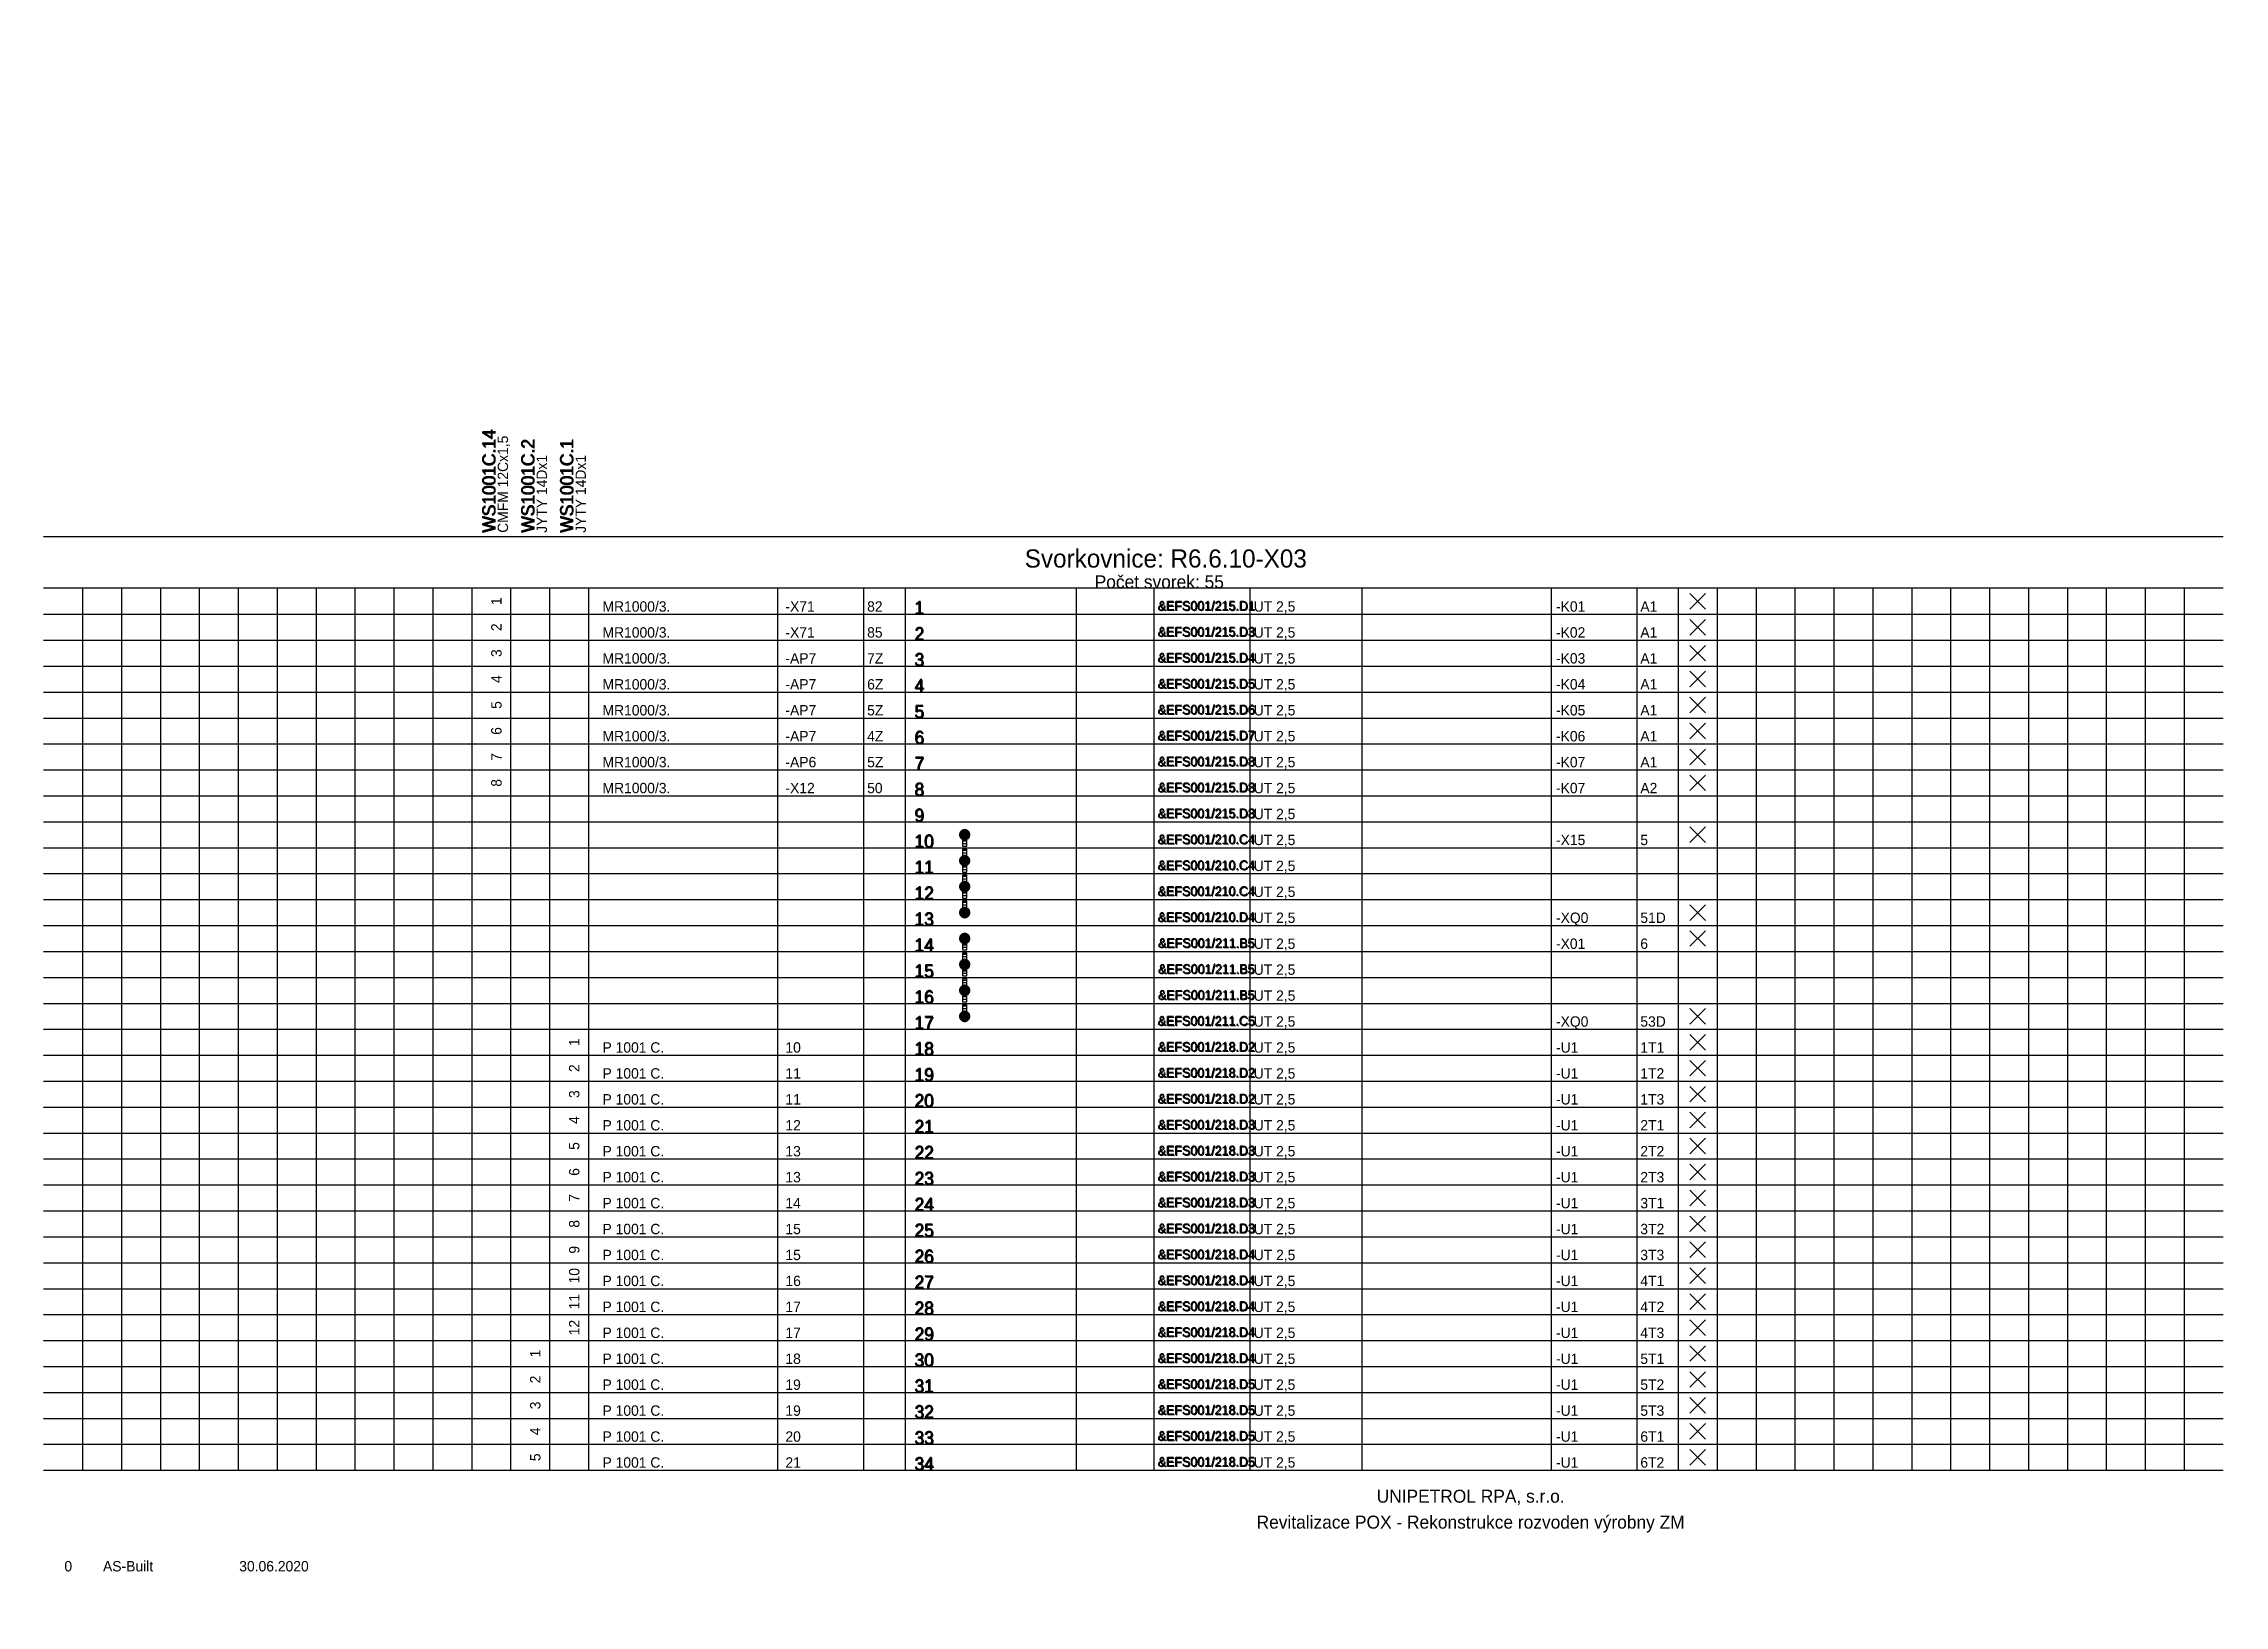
# Model space of a CAD drawing. Extents: x 0 to 420, y -1 to 300.
import ezdxf
from ezdxf.enums import TextEntityAlignment as Align

# ---------------------------------------------------------------- set-up
doc = ezdxf.new("R2010")
doc.units = 0
doc.header["$MEASUREMENT"] = 0
doc.linetypes.add('LTY1', pattern=[0])
for name, color, linetype in [('PEN1', 7, 'LTY1'), ('PEN2', 7, 'LTY1'), ('PEN4', 7, 'LTY1'), ('PEN5', 7, 'LTY1'), ('SYMBOL', 7, 'LTY1')]:
    doc.layers.add(name, color=color, linetype=linetype)
doc.styles.add('NORMSCHRIFT', font='normwin')

# ---------------------------------------------------------------- blocks, each defined once
blk = doc.blocks.new('_SS-BLOK-S')
at = {"layer": 'PEN5', "linetype": 'LTY1'}
for p, q in [((0, -5), (420, -5)), ((420, -15), (0, -15))]:
    blk.add_line(p, q, dxfattribs=at)
at = {"layer": 'PEN1', "style": 'NORMSCHRIFT', "flags": 8}
for tag in ['CODE_1', 'CODE_2', 'CODE_3', 'CODE_4']:
    blk.add_attdef(tag, text='', height=3.5, dxfattribs=at).set_placement((216.25, -11), align=Align.CENTER)
at = {"layer": 'PEN2', "style": 'NORMSCHRIFT', "flags": 8}
blk.add_attdef('CODE_307', text='', height=2.5, dxfattribs=at).set_placement((215, -15), align=Align.CENTER)
at = {"layer": 'PEN4', "style": 'NORMSCHRIFT', "flags": 9}
for tag in ['CODE_558', 'CODE_91']:
    blk.add_attdef(tag, (0, 0), '', height=3.5, dxfattribs=at)
blk = doc.blocks.new('_SS-VETA-S')
at = {"layer": 'PEN1', "linetype": 'LTY1'}
for p, q in [((7.5, 5), (7.5, 0)), ((15, 5), (15, 0)), ((22.5, 5), (22.5, 0)), ((30, 5), (30, 0)), ((37.5, 5), (37.5, 0)), ((45, 5), (45, 0)), ((52.5, 5), (52.5, 0)), ((60, 5), (60, 0)), ((67.5, 5), (67.5, 0)), ((75, 5), (75, 0)), ((82.5, 5), (82.5, 0)), ((90, 5), (90, 0)), ((97.5, 5), (97.5, 0)), ((141.5, 0), (141.5, 5)), ((158, 5), (158, 0)), ((199, 5), (199, 0)), ((214, 0), (214, 5)), ((232.5, 0), (232.5, 5)), ((290.5, 5), (290.5, 0)), ((307, 5), (307, 0)), ((322.5, 5), (322.5, 0)), ((330, 5), (330, 0)), ((337.5, 5), (337.5, 0)), ((345, 5), (345, 0)), ((352.5, 5), (352.5, 0)), ((360, 5), (360, 0)), ((367.5, 5), (367.5, 0)), ((375, 5), (375, 0)), ((382.5, 5), (382.5, 0)), ((390, 5), (390, 0)), ((390, 5), (390, 0)), ((397.5, 5), (397.5, 0)), ((405, 5), (405, 0)), ((412.5, 5), (412.5, 0)), ((0, 0), (420, 0))]:
    blk.add_line(p, q, dxfattribs=at)
at = {"layer": 'PEN5', "linetype": 'LTY1'}
for p, q in [((105, 5), (105, 0)), ((166, 5), (166, 0)), ((254, 5), (254, 0)), ((315, 5), (315, 0))]:
    blk.add_line(p, q, dxfattribs=at)
at = {"layer": 'PEN2', "style": 'NORMSCHRIFT', "flags": 8}
blk.add_attdef('CODE_21', (167.95, -0.1), '', height=2.5, dxfattribs=at)
at = {"layer": 'PEN4', "style": 'NORMSCHRIFT'}
for tag, p, height, flags in [('CODE_63', (0, 0), 3.5, 9), ('CODE_91', (0, 0), 3.5, 9), ('CODE_781', (0, 0), 3.5, 9), ('CODE_782', (0, 0), 3.5, 9), ('CODE_10003', (107.7, 0.5), 2, 8), ('CODE_10001', (107.7, 0.5), 2, 8), ('CODE_10002', (107.7, 0.5), 2, 8), ('CODE_10004', (142.95, 0.5), 2, 8), ('CODE_10021', (158.7, 0.5), 2, 8), ('CODE_41', (233.2, 0.5), 2, 8), ('CODE_11003', (255.95, 0.5), 2, 8), ('CODE_11001', (255.95, 0.5), 2, 8), ('CODE_11002', (255.95, 0.5), 2, 8), ('CODE_11004', (291.45, 0.5), 2, 8), ('CODE_11021', (307.7, 0.5), 2, 8)]:
    blk.add_attdef(tag, p, '', height=height, dxfattribs=dict(at, flags=flags))
at = {"layer": 'PEN4', "style": 'NORMSCHRIFT', "flags": 8}
blk.add_attdef('CODE_45', text='', height=2, dxfattribs=at).set_placement((198.1, 0.4), align=Align.RIGHT)
blk.add_attdef('CODE_10', text='', height=1.8, dxfattribs=at).set_placement((224.2, 0.6), align=Align.CENTER)
blk = doc.blocks.new('_SS-MUST3-S')
at = {"layer": 'PEN1', "linetype": 'LTY1'}
for p, q in [((-0.975, 0.075), (-1, 0)), ((-1, 0), (-0.975, -0.075)), ((-1, 0), (1, 0)), ((-0.95, 0.25), (-0.975, 0.15)), ((-0.975, 0.15), (-0.975, 0.075)), ((-0.925, 0.325), (-0.95, 0.25)), ((-0.95, 0.25), (0.95, 0.25)), ((-0.9, 0.4), (-0.925, 0.325)), ((-0.85, 0.5), (-0.9, 0.4)), ((-0.8, 0.55), (-0.85, 0.5)), ((-0.85, 0.5), (0.85, 0.5)), ((-0.75, 0.625), (-0.8, 0.55)), ((-0.7, 0.7), (-0.75, 0.625)), ((-0.625, 0.75), (-0.7, 0.7)), ((-0.55, 0.8), (-0.625, 0.75)), ((-0.625, 0.75), (0.625, 0.75)), ((-0.5, 0.85), (-0.55, 0.8)), ((-0.4, 0.9), (-0.5, 0.85)), ((-0.325, 0.925), (-0.4, 0.9)), ((-0.4, 0), (-0.4, -2.2)), ((0.4, 0), (-0.4, 0)), ((-0.25, 0.95), (-0.325, 0.925)), ((-0.15, 0.975), (-0.25, 0.95)), ((-0.075, 0.975), (-0.15, 0.975)), ((0, 1), (-0.075, 0.975)), ((0.075, 0.975), (0, 1)), ((0.15, 0.975), (0.075, 0.975)), ((0.25, 0.95), (0.15, 0.975)), ((0.325, 0.925), (0.25, 0.95)), ((0.4, 0.9), (0.325, 0.925)), ((0.5, 0.85), (0.4, 0.9)), ((0.4, -2.2), (0.4, 0)), ((0.55, 0.8), (0.5, 0.85)), ((0.625, 0.75), (0.55, 0.8)), ((0.7, 0.7), (0.625, 0.75)), ((0.75, 0.625), (0.7, 0.7)), ((0.8, 0.55), (0.75, 0.625)), ((0.85, 0.5), (0.8, 0.55)), ((0.9, 0.4), (0.85, 0.5)), ((0.925, 0.325), (0.9, 0.4)), ((0.95, 0.25), (0.925, 0.325)), ((0.975, 0.15), (0.95, 0.25)), ((0.975, 0.075), (0.975, 0.15)), ((1, 0), (0.975, 0.075)), ((0.975, -0.075), (1, 0)), ((-0.975, -0.075), (-0.975, -0.15)), ((-0.975, -0.15), (-0.95, -0.25)), ((-0.95, -0.25), (-0.925, -0.325)), ((-0.95, -0.25), (0.95, -0.25)), ((-0.925, -0.325), (-0.9, -0.4)), ((-0.9, -0.4), (-0.85, -0.5)), ((-0.85, -0.5), (-0.8, -0.55)), ((-0.85, -0.5), (0.85, -0.5)), ((-0.8, -0.55), (-0.75, -0.625)), ((-0.75, -0.625), (-0.7, -0.7)), ((-0.7, -0.7), (-0.625, -0.75)), ((-0.625, -0.75), (-0.55, -0.8)), ((-0.625, -0.75), (0.625, -0.75)), ((-0.55, -0.8), (-0.5, -0.85)), ((-0.5, -0.85), (-0.4, -0.9)), ((-0.4, -0.2), (0.4, -0.2)), ((-0.4, -0.7), (0.4, -0.7)), ((-0.4, -0.9), (-0.325, -0.925)), ((-0.4, -1.2), (0.4, -1.2)), ((-0.4, -1.7), (0.4, -1.7)), ((-0.4, -2.2), (0.4, -2.2)), ((-0.4, -2.2), (0.4, -2.2)), ((-0.325, -0.925), (-0.25, -0.95)), ((-0.25, -0.95), (-0.15, -0.975)), ((-0.15, -0.975), (-0.075, -0.975)), ((-0.075, -0.975), (0, -1)), ((0, -1), (0.075, -0.975)), ((0.075, -0.975), (0.15, -0.975)), ((0.15, -0.975), (0.25, -0.95)), ((0.25, -0.95), (0.325, -0.925)), ((0.325, -0.925), (0.4, -0.9)), ((0.4, -0.9), (0.5, -0.85)), ((0.5, -0.85), (0.55, -0.8)), ((0.55, -0.8), (0.625, -0.75)), ((0.625, -0.75), (0.7, -0.7)), ((0.7, -0.7), (0.75, -0.625)), ((0.75, -0.625), (0.8, -0.55)), ((0.8, -0.55), (0.85, -0.5)), ((0.85, -0.5), (0.9, -0.4)), ((0.9, -0.4), (0.925, -0.325)), ((0.925, -0.325), (0.95, -0.25)), ((0.95, -0.25), (0.975, -0.15)), ((0.975, -0.15), (0.975, -0.075))]:
    blk.add_line(p, q, dxfattribs=at)
blk = doc.blocks.new('_SS-MUST1-S')
at = {"layer": 'PEN1', "linetype": 'LTY1'}
for p, q in [((-0.975, 0.075), (-1, 0)), ((-1, 0), (-0.975, -0.075)), ((-1, 0), (1, 0)), ((-0.95, 0.25), (-0.975, 0.15)), ((-0.975, 0.15), (-0.975, 0.075)), ((-0.925, 0.325), (-0.95, 0.25)), ((-0.95, 0.25), (0.95, 0.25)), ((-0.9, 0.4), (-0.925, 0.325)), ((-0.85, 0.5), (-0.9, 0.4)), ((-0.8, 0.55), (-0.85, 0.5)), ((-0.85, 0.5), (0.85, 0.5)), ((-0.75, 0.625), (-0.8, 0.55)), ((-0.7, 0.7), (-0.75, 0.625)), ((-0.625, 0.75), (-0.7, 0.7)), ((-0.55, 0.8), (-0.625, 0.75)), ((-0.625, 0.75), (0.625, 0.75)), ((-0.5, 0.85), (-0.55, 0.8)), ((-0.4, 0.9), (-0.5, 0.85)), ((-0.4, 2.2), (-0.4, 0)), ((0.4, 2.2), (-0.4, 2.2)), ((-0.4, 2), (0.4, 2)), ((-0.4, 1.5), (0.4, 1.5)), ((-0.4, 1), (0.4, 1)), ((-0.325, 0.925), (-0.4, 0.9)), ((-0.4, 0.5), (0.4, 0.5)), ((-0.4, 0), (0.4, 0)), ((-0.4, 0), (0.4, 0)), ((-0.25, 0.95), (-0.325, 0.925)), ((-0.15, 0.975), (-0.25, 0.95)), ((-0.075, 0.975), (-0.15, 0.975)), ((0, 1), (-0.075, 0.975)), ((0.075, 0.975), (0, 1)), ((0.15, 0.975), (0.075, 0.975)), ((0.25, 0.95), (0.15, 0.975)), ((0.325, 0.925), (0.25, 0.95)), ((0.4, 0.9), (0.325, 0.925)), ((0.4, 0), (0.4, 2.2)), ((0.5, 0.85), (0.4, 0.9)), ((0.55, 0.8), (0.5, 0.85)), ((0.625, 0.75), (0.55, 0.8)), ((0.7, 0.7), (0.625, 0.75)), ((0.75, 0.625), (0.7, 0.7)), ((0.8, 0.55), (0.75, 0.625)), ((0.85, 0.5), (0.8, 0.55)), ((0.9, 0.4), (0.85, 0.5)), ((0.925, 0.325), (0.9, 0.4)), ((0.95, 0.25), (0.925, 0.325)), ((0.975, 0.15), (0.95, 0.25)), ((0.975, 0.075), (0.975, 0.15)), ((1, 0), (0.975, 0.075)), ((0.975, -0.075), (1, 0)), ((-0.975, -0.075), (-0.975, -0.15)), ((-0.975, -0.15), (-0.95, -0.25)), ((-0.95, -0.25), (-0.925, -0.325)), ((-0.95, -0.25), (0.95, -0.25)), ((-0.925, -0.325), (-0.9, -0.4)), ((-0.9, -0.4), (-0.85, -0.5)), ((-0.85, -0.5), (-0.8, -0.55)), ((-0.85, -0.5), (0.85, -0.5)), ((-0.8, -0.55), (-0.75, -0.625)), ((-0.75, -0.625), (-0.7, -0.7)), ((-0.7, -0.7), (-0.625, -0.75)), ((-0.625, -0.75), (-0.55, -0.8)), ((-0.625, -0.75), (0.625, -0.75)), ((-0.55, -0.8), (-0.5, -0.85)), ((-0.5, -0.85), (-0.4, -0.9)), ((-0.4, -0.9), (-0.325, -0.925)), ((-0.325, -0.925), (-0.25, -0.95)), ((-0.25, -0.95), (-0.15, -0.975)), ((-0.15, -0.975), (-0.075, -0.975)), ((-0.075, -0.975), (0, -1)), ((0, -1), (0.075, -0.975)), ((0.075, -0.975), (0.15, -0.975)), ((0.15, -0.975), (0.25, -0.95)), ((0.25, -0.95), (0.325, -0.925)), ((0.325, -0.925), (0.4, -0.9)), ((0.4, -0.9), (0.5, -0.85)), ((0.5, -0.85), (0.55, -0.8)), ((0.55, -0.8), (0.625, -0.75)), ((0.625, -0.75), (0.7, -0.7)), ((0.7, -0.7), (0.75, -0.625)), ((0.75, -0.625), (0.8, -0.55)), ((0.8, -0.55), (0.85, -0.5)), ((0.85, -0.5), (0.9, -0.4)), ((0.9, -0.4), (0.925, -0.325)), ((0.925, -0.325), (0.95, -0.25)), ((0.95, -0.25), (0.975, -0.15)), ((0.975, -0.15), (0.975, -0.075))]:
    blk.add_line(p, q, dxfattribs=at)
blk = doc.blocks.new('_SS-OZN-S')
at = {"layer": 'PEN4', "style": 'NORMSCHRIFT', "flags": 8}
blk.add_attdef('CODE_362', text='', height=2, rotation=90, dxfattribs=at).set_placement((-0.5, 2.5), align=Align.CENTER)
blk = doc.blocks.new('_SS-NEOZN-S')
at = {"layer": 'PEN2', "linetype": 'LTY1'}
for p, q in [((-4, 1), (-1, 4)), ((-4, 4), (-1, 1))]:
    blk.add_line(p, q, dxfattribs=at)
blk = doc.blocks.new('_SS-KAB-S')
at = {"layer": 'PEN2', "style": 'NORMSCHRIFT', "flags": 8}
blk.add_attdef('CODE_365', (-2.9, -9.35), '', height=2.5, rotation=90, dxfattribs=at)
at = {"layer": 'PEN4', "style": 'NORMSCHRIFT', "flags": 8}
blk.add_attdef('CODE_1003', (-0.5, -9.3), '', height=2, rotation=90, dxfattribs=at)
at = {"layer": 'PEN4', "style": 'NORMSCHRIFT', "flags": 9}
for tag in ['CODE_367', 'CODE_372', 'CODE_373']:
    blk.add_attdef(tag, (0, 0), '', height=3.5, dxfattribs=at)
blk = doc.blocks.new('_9-REV')
at = {"layer": 'PEN4', "style": 'NORMSCHRIFT', "flags": 8}
blk.add_attdef('CODE_12778', text='', height=2, dxfattribs=at).set_placement((-0.25, 0.5), align=Align.CENTER)
at = {"layer": 'PEN4', "style": 'NORMSCHRIFT'}
for tag, p, height, flags in [('CODE_5902', (0, 0), 3.5, 9), ('CODE_12783', (6.45, 0.5), 2, 8), ('CODE_12782', (32.7, 0.5), 2, 8)]:
    blk.add_attdef(tag, p, '', height=height, dxfattribs=dict(at, flags=flags))

msp = doc.modelspace()

# ---------------------------------------------------------------- block references
at = {"layer": 'SYMBOL'}
for name, p, values in [('_SS-KAB-S', (90, 215), {'CODE_365': 'WS1001C.14', 'CODE_1003': 'CMFM 12Cx1,5'}), ('_SS-KAB-S', (97.5, 215), {'CODE_365': 'WS1001C.2', 'CODE_1003': 'JYTY 14Dx1'}), ('_SS-KAB-S', (105, 215), {'CODE_365': 'WS1001C.1', 'CODE_1003': 'JYTY 14Dx1'}), ('_SS-VETA-S', (0, 190), {'CODE_21': '1', 'CODE_10': '&EFS001/215.D1', 'CODE_10004': '-X71', 'CODE_10021': '82', 'CODE_11004': '-K01', 'CODE_11021': 'A1', 'CODE_41': 'UT 2,5'}), ('_SS-VETA-S', (0, 185), {'CODE_21': '2', 'CODE_10': '&EFS001/215.D3', 'CODE_10004': '-X71', 'CODE_10021': '85', 'CODE_11004': '-K02', 'CODE_11021': 'A1', 'CODE_41': 'UT 2,5'}), ('_SS-OZN-S', (88.75, 190), {'CODE_362': '1'}), ('_SS-VETA-S', (0, 180), {'CODE_21': '3', 'CODE_10': '&EFS001/215.D4', 'CODE_10004': '-AP7', 'CODE_10021': '7Z', 'CODE_11004': '-K03', 'CODE_11021': 'A1', 'CODE_41': 'UT 2,5'}), ('_SS-OZN-S', (88.75, 185), {'CODE_362': '2'}), ('_SS-OZN-S', (88.75, 180), {'CODE_362': '3'}), ('_SS-VETA-S', (0, 175), {'CODE_21': '4', 'CODE_10': '&EFS001/215.D5', 'CODE_10004': '-AP7', 'CODE_10021': '6Z', 'CODE_11004': '-K04', 'CODE_11021': 'A1', 'CODE_41': 'UT 2,5'}), ('_SS-OZN-S', (88.75, 175), {'CODE_362': '4'}), ('_SS-VETA-S', (0, 170), {'CODE_21': '5', 'CODE_10': '&EFS001/215.D6', 'CODE_10004': '-AP7', 'CODE_10021': '5Z', 'CODE_11004': '-K05', 'CODE_11021': 'A1', 'CODE_41': 'UT 2,5'}), ('_SS-OZN-S', (88.75, 170), {'CODE_362': '5'}), ('_SS-VETA-S', (0, 165), {'CODE_21': '6', 'CODE_10': '&EFS001/215.D7', 'CODE_10004': '-AP7', 'CODE_10021': '4Z', 'CODE_11004': '-K06', 'CODE_11021': 'A1', 'CODE_41': 'UT 2,5'}), ('_SS-OZN-S', (88.75, 165), {'CODE_362': '6'}), ('_SS-VETA-S', (0, 160), {'CODE_21': '7', 'CODE_10': '&EFS001/215.D8', 'CODE_10004': '-AP6', 'CODE_10021': '5Z', 'CODE_11004': '-K07', 'CODE_11021': 'A1', 'CODE_41': 'UT 2,5'}), ('_SS-VETA-S', (0, 155), {'CODE_21': '8', 'CODE_10': '&EFS001/215.D8', 'CODE_10004': '-X12', 'CODE_10021': '50', 'CODE_11004': '-K07', 'CODE_11021': 'A2', 'CODE_41': 'UT 2,5'}), ('_SS-OZN-S', (88.75, 160), {'CODE_362': '7'}), ('_SS-OZN-S', (88.75, 155), {'CODE_362': '8'}), ('_SS-VETA-S', (0, 150), {'CODE_21': '9', 'CODE_10': '&EFS001/215.D8', 'CODE_41': 'UT 2,5'}), ('_SS-VETA-S', (0, 145), {'CODE_21': '10', 'CODE_10': '&EFS001/210.C4', 'CODE_11004': '-X15', 'CODE_11021': '5', 'CODE_41': 'UT 2,5'}), ('_SS-VETA-S', (0, 140), {'CODE_21': '11', 'CODE_10': '&EFS001/210.C4', 'CODE_41': 'UT 2,5'}), ('_SS-VETA-S', (0, 135), {'CODE_21': '12', 'CODE_10': '&EFS001/210.C4', 'CODE_41': 'UT 2,5'}), ('_SS-VETA-S', (0, 130), {'CODE_21': '13', 'CODE_10': '&EFS001/210.D4', 'CODE_11004': '-XQ0', 'CODE_11021': '51D', 'CODE_41': 'UT 2,5'}), ('_SS-VETA-S', (0, 125), {'CODE_21': '14', 'CODE_10': '&EFS001/211.B5', 'CODE_11004': '-X01', 'CODE_11021': '6', 'CODE_41': 'UT 2,5'}), ('_SS-VETA-S', (0, 120), {'CODE_21': '15', 'CODE_10': '&EFS001/211.B5', 'CODE_41': 'UT 2,5'}), ('_SS-VETA-S', (0, 115), {'CODE_21': '16', 'CODE_10': '&EFS001/211.B5', 'CODE_41': 'UT 2,5'}), ('_SS-VETA-S', (0, 110), {'CODE_21': '17', 'CODE_10': '&EFS001/211.C5', 'CODE_11004': '-XQ0', 'CODE_11021': '53D', 'CODE_41': 'UT 2,5'}), ('_SS-VETA-S', (0, 105), {'CODE_21': '18', 'CODE_10': '&EFS001/218.D2', 'CODE_10004': '10', 'CODE_11004': '-U1', 'CODE_11021': '1T1', 'CODE_41': 'UT 2,5'}), ('_SS-OZN-S', (103.75, 105), {'CODE_362': '1'}), ('_SS-VETA-S', (0, 100), {'CODE_21': '19', 'CODE_10': '&EFS001/218.D2', 'CODE_10004': '11', 'CODE_11004': '-U1', 'CODE_11021': '1T2', 'CODE_41': 'UT 2,5'}), ('_SS-OZN-S', (103.75, 100), {'CODE_362': '2'}), ('_SS-VETA-S', (0, 95), {'CODE_21': '20', 'CODE_10': '&EFS001/218.D2', 'CODE_10004': '11', 'CODE_11004': '-U1', 'CODE_11021': '1T3', 'CODE_41': 'UT 2,5'}), ('_SS-OZN-S', (103.75, 95), {'CODE_362': '3'}), ('_SS-VETA-S', (0, 90), {'CODE_21': '21', 'CODE_10': '&EFS001/218.D3', 'CODE_10004': '12', 'CODE_11004': '-U1', 'CODE_11021': '2T1', 'CODE_41': 'UT 2,5'}), ('_SS-OZN-S', (103.75, 90), {'CODE_362': '4'}), ('_SS-VETA-S', (0, 85), {'CODE_21': '22', 'CODE_10': '&EFS001/218.D3', 'CODE_10004': '13', 'CODE_11004': '-U1', 'CODE_11021': '2T2', 'CODE_41': 'UT 2,5'}), ('_SS-VETA-S', (0, 80), {'CODE_21': '23', 'CODE_10': '&EFS001/218.D3', 'CODE_10004': '13', 'CODE_11004': '-U1', 'CODE_11021': '2T3', 'CODE_41': 'UT 2,5'}), ('_SS-OZN-S', (103.75, 85), {'CODE_362': '5'}), ('_SS-VETA-S', (0, 75), {'CODE_21': '24', 'CODE_10': '&EFS001/218.D3', 'CODE_10004': '14', 'CODE_11004': '-U1', 'CODE_11021': '3T1', 'CODE_41': 'UT 2,5'}), ('_SS-OZN-S', (103.75, 80), {'CODE_362': '6'}), ('_SS-OZN-S', (103.75, 75), {'CODE_362': '7'}), ('_SS-VETA-S', (0, 70), {'CODE_21': '25', 'CODE_10': '&EFS001/218.D3', 'CODE_10004': '15', 'CODE_11004': '-U1', 'CODE_11021': '3T2', 'CODE_41': 'UT 2,5'}), ('_SS-OZN-S', (103.75, 70), {'CODE_362': '8'}), ('_SS-VETA-S', (0, 65), {'CODE_21': '26', 'CODE_10': '&EFS001/218.D4', 'CODE_10004': '15', 'CODE_11004': '-U1', 'CODE_11021': '3T3', 'CODE_41': 'UT 2,5'}), ('_SS-OZN-S', (103.75, 65), {'CODE_362': '9'}), ('_SS-VETA-S', (0, 60), {'CODE_21': '27', 'CODE_10': '&EFS001/218.D4', 'CODE_10004': '16', 'CODE_11004': '-U1', 'CODE_11021': '4T1', 'CODE_41': 'UT 2,5'}), ('_SS-OZN-S', (103.75, 60), {'CODE_362': '10'}), ('_SS-VETA-S', (0, 55), {'CODE_21': '28', 'CODE_10': '&EFS001/218.D4', 'CODE_10004': '17', 'CODE_11004': '-U1', 'CODE_11021': '4T2', 'CODE_41': 'UT 2,5'}), ('_SS-OZN-S', (103.75, 55), {'CODE_362': '11'}), ('_SS-VETA-S', (0, 50), {'CODE_21': '29', 'CODE_10': '&EFS001/218.D4', 'CODE_10004': '17', 'CODE_11004': '-U1', 'CODE_11021': '4T3', 'CODE_41': 'UT 2,5'}), ('_SS-OZN-S', (103.75, 50), {'CODE_362': '12'}), ('_SS-VETA-S', (0, 45), {'CODE_21': '30', 'CODE_10': '&EFS001/218.D4', 'CODE_10004': '18', 'CODE_11004': '-U1', 'CODE_11021': '5T1', 'CODE_41': 'UT 2,5'}), ('_SS-OZN-S', (96.25, 45), {'CODE_362': '1'}), ('_SS-VETA-S', (0, 40), {'CODE_21': '31', 'CODE_10': '&EFS001/218.D5', 'CODE_10004': '19', 'CODE_11004': '-U1', 'CODE_11021': '5T2', 'CODE_41': 'UT 2,5'}), ('_SS-OZN-S', (96.25, 40), {'CODE_362': '2'}), ('_SS-VETA-S', (0, 35), {'CODE_21': '32', 'CODE_10': '&EFS001/218.D5', 'CODE_10004': '19', 'CODE_11004': '-U1', 'CODE_11021': '5T3', 'CODE_41': 'UT 2,5'}), ('_SS-OZN-S', (96.25, 35), {'CODE_362': '3'}), ('_SS-VETA-S', (0, 30), {'CODE_21': '33', 'CODE_10': '&EFS001/218.D5', 'CODE_10004': '20', 'CODE_11004': '-U1', 'CODE_11021': '6T1', 'CODE_41': 'UT 2,5'}), ('_SS-VETA-S', (0, 25), {'CODE_21': '34', 'CODE_10': '&EFS001/218.D5', 'CODE_10004': '21', 'CODE_11004': '-U1', 'CODE_11021': '6T2', 'CODE_41': 'UT 2,5'}), ('_SS-OZN-S', (96.25, 30), {'CODE_362': '4'}), ('_SS-OZN-S', (96.25, 25), {'CODE_362': '5'}), ('_9-REV', (5, 5), {'CODE_12778': '0', 'CODE_12783': 'AS-Built', 'CODE_12782': '30.06.2020'})]:
    msp.add_blockref(name, p, dxfattribs=at).add_auto_attribs(values)
for name, p in [('_SS-BLOK-S', (0, 210)), ('_SS-NEOZN-S', (321.25, 190)), ('_SS-NEOZN-S', (321.25, 185)), ('_SS-NEOZN-S', (321.25, 180)), ('_SS-NEOZN-S', (321.25, 175)), ('_SS-NEOZN-S', (321.25, 170)), ('_SS-NEOZN-S', (321.25, 165)), ('_SS-NEOZN-S', (321.25, 160)), ('_SS-NEOZN-S', (321.25, 155)), ('_SS-MUST3-S', (177.5, 147.5)), ('_SS-NEOZN-S', (321.25, 145)), ('_SS-MUST1-S', (177.5, 142.5)), ('_SS-MUST3-S', (177.5, 142.5)), ('_SS-MUST1-S', (177.5, 137.5)), ('_SS-MUST3-S', (177.5, 137.5)), ('_SS-MUST1-S', (177.5, 132.5)), ('_SS-NEOZN-S', (321.25, 130)), ('_SS-MUST3-S', (177.5, 127.5)), ('_SS-NEOZN-S', (321.25, 125)), ('_SS-MUST1-S', (177.5, 122.5)), ('_SS-MUST3-S', (177.5, 122.5)), ('_SS-MUST1-S', (177.5, 117.5)), ('_SS-MUST3-S', (177.5, 117.5)), ('_SS-MUST1-S', (177.5, 112.5)), ('_SS-NEOZN-S', (321.25, 110)), ('_SS-NEOZN-S', (321.25, 105)), ('_SS-NEOZN-S', (321.25, 100)), ('_SS-NEOZN-S', (321.25, 95)), ('_SS-NEOZN-S', (321.25, 90)), ('_SS-NEOZN-S', (321.25, 85)), ('_SS-NEOZN-S', (321.25, 80)), ('_SS-NEOZN-S', (321.25, 75)), ('_SS-NEOZN-S', (321.25, 70)), ('_SS-NEOZN-S', (321.25, 65)), ('_SS-NEOZN-S', (321.25, 60)), ('_SS-NEOZN-S', (321.25, 55)), ('_SS-NEOZN-S', (321.25, 50)), ('_SS-NEOZN-S', (321.25, 45)), ('_SS-NEOZN-S', (321.25, 40)), ('_SS-NEOZN-S', (321.25, 35)), ('_SS-NEOZN-S', (321.25, 30)), ('_SS-NEOZN-S', (321.25, 25))]:
    msp.add_blockref(name, p, dxfattribs=at)

# ---------------------------------------------------------------- texts
at = {"layer": 'PEN1', "style": 'NORMSCHRIFT'}
msp.add_text('Svorkovnice: R6.6.10-X03', height=3.5, dxfattribs=at).set_placement((216.25, 199), align=Align.CENTER)
at = {"layer": 'PEN2', "style": 'NORMSCHRIFT'}
for s, p in [('WS1001C.14', (87, 205.75)), ('WS1001C.14', (87.1, 205.85)), ('WS1001C.2', (94.5, 205.75)), ('WS1001C.2', (94.6, 205.85)), ('WS1001C.1', (102, 205.75)), ('WS1001C.1', (102.1, 205.85))]:
    msp.add_text(s, height=2.5, rotation=90, dxfattribs=at).set_placement(p)
for s, p in [('Počet svorek: 55', (215, 195)), ('UNIPETROL RPA, s.r.o.', (275, 18.75)), ('Revitalizace POX - Rekonstrukce rozvoden výrobny ZM', (275, 13.75))]:
    msp.add_text(s, height=2.5, dxfattribs=at).set_placement(p, align=Align.CENTER)
for s, p in [('1', (167.75, 190)), ('1', (167.85, 190.1)), ('2', (167.75, 185)), ('2', (167.85, 185.1)), ('3', (167.75, 180)), ('3', (167.85, 180.1)), ('4', (167.75, 175)), ('4', (167.85, 175.1)), ('5', (167.75, 170)), ('5', (167.85, 170.1)), ('6', (167.75, 165)), ('6', (167.85, 165.1)), ('7', (167.75, 160)), ('7', (167.85, 160.1)), ('8', (167.75, 155)), ('8', (167.85, 155.1)), ('9', (167.75, 150)), ('9', (167.85, 150.1)), ('10', (167.75, 145)), ('10', (167.85, 145.1)), ('11', (167.75, 140)), ('11', (167.85, 140.1)), ('12', (167.75, 135)), ('12', (167.85, 135.1)), ('13', (167.75, 130)), ('13', (167.85, 130.1)), ('14', (167.75, 125)), ('14', (167.85, 125.1)), ('15', (167.75, 120)), ('15', (167.85, 120.1)), ('16', (167.75, 115)), ('16', (167.85, 115.1)), ('17', (167.75, 110)), ('17', (167.85, 110.1)), ('18', (167.75, 105)), ('18', (167.85, 105.1)), ('19', (167.75, 100)), ('19', (167.85, 100.1)), ('20', (167.75, 95)), ('20', (167.85, 95.1)), ('21', (167.75, 90)), ('21', (167.85, 90.1)), ('22', (167.75, 85)), ('22', (167.85, 85.1)), ('23', (167.75, 80)), ('23', (167.85, 80.1)), ('24', (167.75, 75)), ('24', (167.85, 75.1)), ('25', (167.75, 70)), ('25', (167.85, 70.1)), ('26', (167.75, 65)), ('26', (167.85, 65.1)), ('27', (167.75, 60)), ('27', (167.85, 60.1)), ('28', (167.75, 55)), ('28', (167.85, 55.1)), ('29', (167.75, 50)), ('29', (167.85, 50.1)), ('30', (167.75, 45)), ('30', (167.85, 45.1)), ('31', (167.75, 40)), ('31', (167.85, 40.1)), ('32', (167.75, 35)), ('32', (167.85, 35.1)), ('33', (167.75, 30)), ('33', (167.85, 30.1)), ('34', (167.75, 25)), ('34', (167.85, 25.1))]:
    msp.add_text(s, height=2.5, dxfattribs=at).set_placement(p)
at = {"layer": 'PEN4', "style": 'NORMSCHRIFT'}
for s, p in [('MR1000/3.', (107.7, 190.5)), ('MR1000/3.', (107.7, 185.5)), ('MR1000/3.', (107.7, 180.5)), ('MR1000/3.', (107.7, 175.5)), ('MR1000/3.', (107.7, 170.5)), ('MR1000/3.', (107.7, 165.5)), ('MR1000/3.', (107.7, 160.5)), ('MR1000/3.', (107.7, 155.5)), ('P 1001 C.', (107.7, 105.5)), ('P 1001 C.', (107.7, 100.5)), ('P 1001 C.', (107.7, 95.5)), ('P 1001 C.', (107.7, 90.5)), ('P 1001 C.', (107.7, 85.5)), ('P 1001 C.', (107.7, 80.5)), ('P 1001 C.', (107.7, 75.5)), ('P 1001 C.', (107.7, 70.5)), ('P 1001 C.', (107.7, 65.5)), ('P 1001 C.', (107.7, 60.5)), ('P 1001 C.', (107.7, 55.5)), ('P 1001 C.', (107.7, 50.5)), ('P 1001 C.', (107.7, 45.5)), ('P 1001 C.', (107.7, 40.5)), ('P 1001 C.', (107.7, 35.5)), ('P 1001 C.', (107.7, 30.5)), ('P 1001 C.', (107.7, 25.5))]:
    msp.add_text(s, height=2, dxfattribs=at).set_placement(p)
for s, p in [('&EFS001/215.D1', (224, 190.7)), ('&EFS001/215.D1', (224.1, 190.8)), ('&EFS001/215.D3', (224, 185.7)), ('&EFS001/215.D3', (224.1, 185.8)), ('&EFS001/215.D4', (224, 180.7)), ('&EFS001/215.D4', (224.1, 180.8)), ('&EFS001/215.D5', (224, 175.7)), ('&EFS001/215.D5', (224.1, 175.8)), ('&EFS001/215.D6', (224, 170.7)), ('&EFS001/215.D6', (224.1, 170.8)), ('&EFS001/215.D7', (224, 165.7)), ('&EFS001/215.D7', (224.1, 165.8)), ('&EFS001/215.D8', (224, 160.7)), ('&EFS001/215.D8', (224.1, 160.8)), ('&EFS001/215.D8', (224, 155.7)), ('&EFS001/215.D8', (224.1, 155.8)), ('&EFS001/215.D8', (224, 150.7)), ('&EFS001/215.D8', (224.1, 150.8)), ('&EFS001/210.C4', (224, 145.7)), ('&EFS001/210.C4', (224.1, 145.8)), ('&EFS001/210.C4', (224, 140.7)), ('&EFS001/210.C4', (224.1, 140.8)), ('&EFS001/210.C4', (224, 135.7)), ('&EFS001/210.C4', (224.1, 135.8)), ('&EFS001/210.D4', (224, 130.7)), ('&EFS001/210.D4', (224.1, 130.8)), ('&EFS001/211.B5', (224, 125.7)), ('&EFS001/211.B5', (224.1, 125.8)), ('&EFS001/211.B5', (224, 120.7)), ('&EFS001/211.B5', (224.1, 120.8)), ('&EFS001/211.B5', (224.1, 115.8)), ('&EFS001/211.B5', (224, 115.7)), ('&EFS001/211.C5', (224, 110.7)), ('&EFS001/211.C5', (224.1, 110.8)), ('&EFS001/218.D2', (224, 105.7)), ('&EFS001/218.D2', (224.1, 105.8)), ('&EFS001/218.D2', (224, 100.7)), ('&EFS001/218.D2', (224.1, 100.8)), ('&EFS001/218.D2', (224, 95.7)), ('&EFS001/218.D2', (224.1, 95.8)), ('&EFS001/218.D3', (224, 90.7)), ('&EFS001/218.D3', (224.1, 90.8)), ('&EFS001/218.D3', (224, 85.7)), ('&EFS001/218.D3', (224.1, 85.8)), ('&EFS001/218.D3', (224, 80.7)), ('&EFS001/218.D3', (224.1, 80.8)), ('&EFS001/218.D3', (224, 75.7)), ('&EFS001/218.D3', (224.1, 75.8)), ('&EFS001/218.D3', (224, 70.7)), ('&EFS001/218.D3', (224.1, 70.8)), ('&EFS001/218.D4', (224, 65.7)), ('&EFS001/218.D4', (224.1, 65.8)), ('&EFS001/218.D4', (224, 60.7)), ('&EFS001/218.D4', (224.1, 60.8)), ('&EFS001/218.D4', (224, 55.7)), ('&EFS001/218.D4', (224.1, 55.8)), ('&EFS001/218.D4', (224, 50.7)), ('&EFS001/218.D4', (224.1, 50.8)), ('&EFS001/218.D4', (224, 45.7)), ('&EFS001/218.D4', (224.1, 45.8)), ('&EFS001/218.D5', (224, 40.7)), ('&EFS001/218.D5', (224.1, 40.8)), ('&EFS001/218.D5', (224, 35.7)), ('&EFS001/218.D5', (224.1, 35.8)), ('&EFS001/218.D5', (224, 30.7)), ('&EFS001/218.D5', (224.1, 30.8)), ('&EFS001/218.D5', (224, 25.7)), ('&EFS001/218.D5', (224.1, 25.8))]:
    msp.add_text(s, height=1.8, dxfattribs=at).set_placement(p, align=Align.CENTER)

doc.saveas('drawing.dxf')
